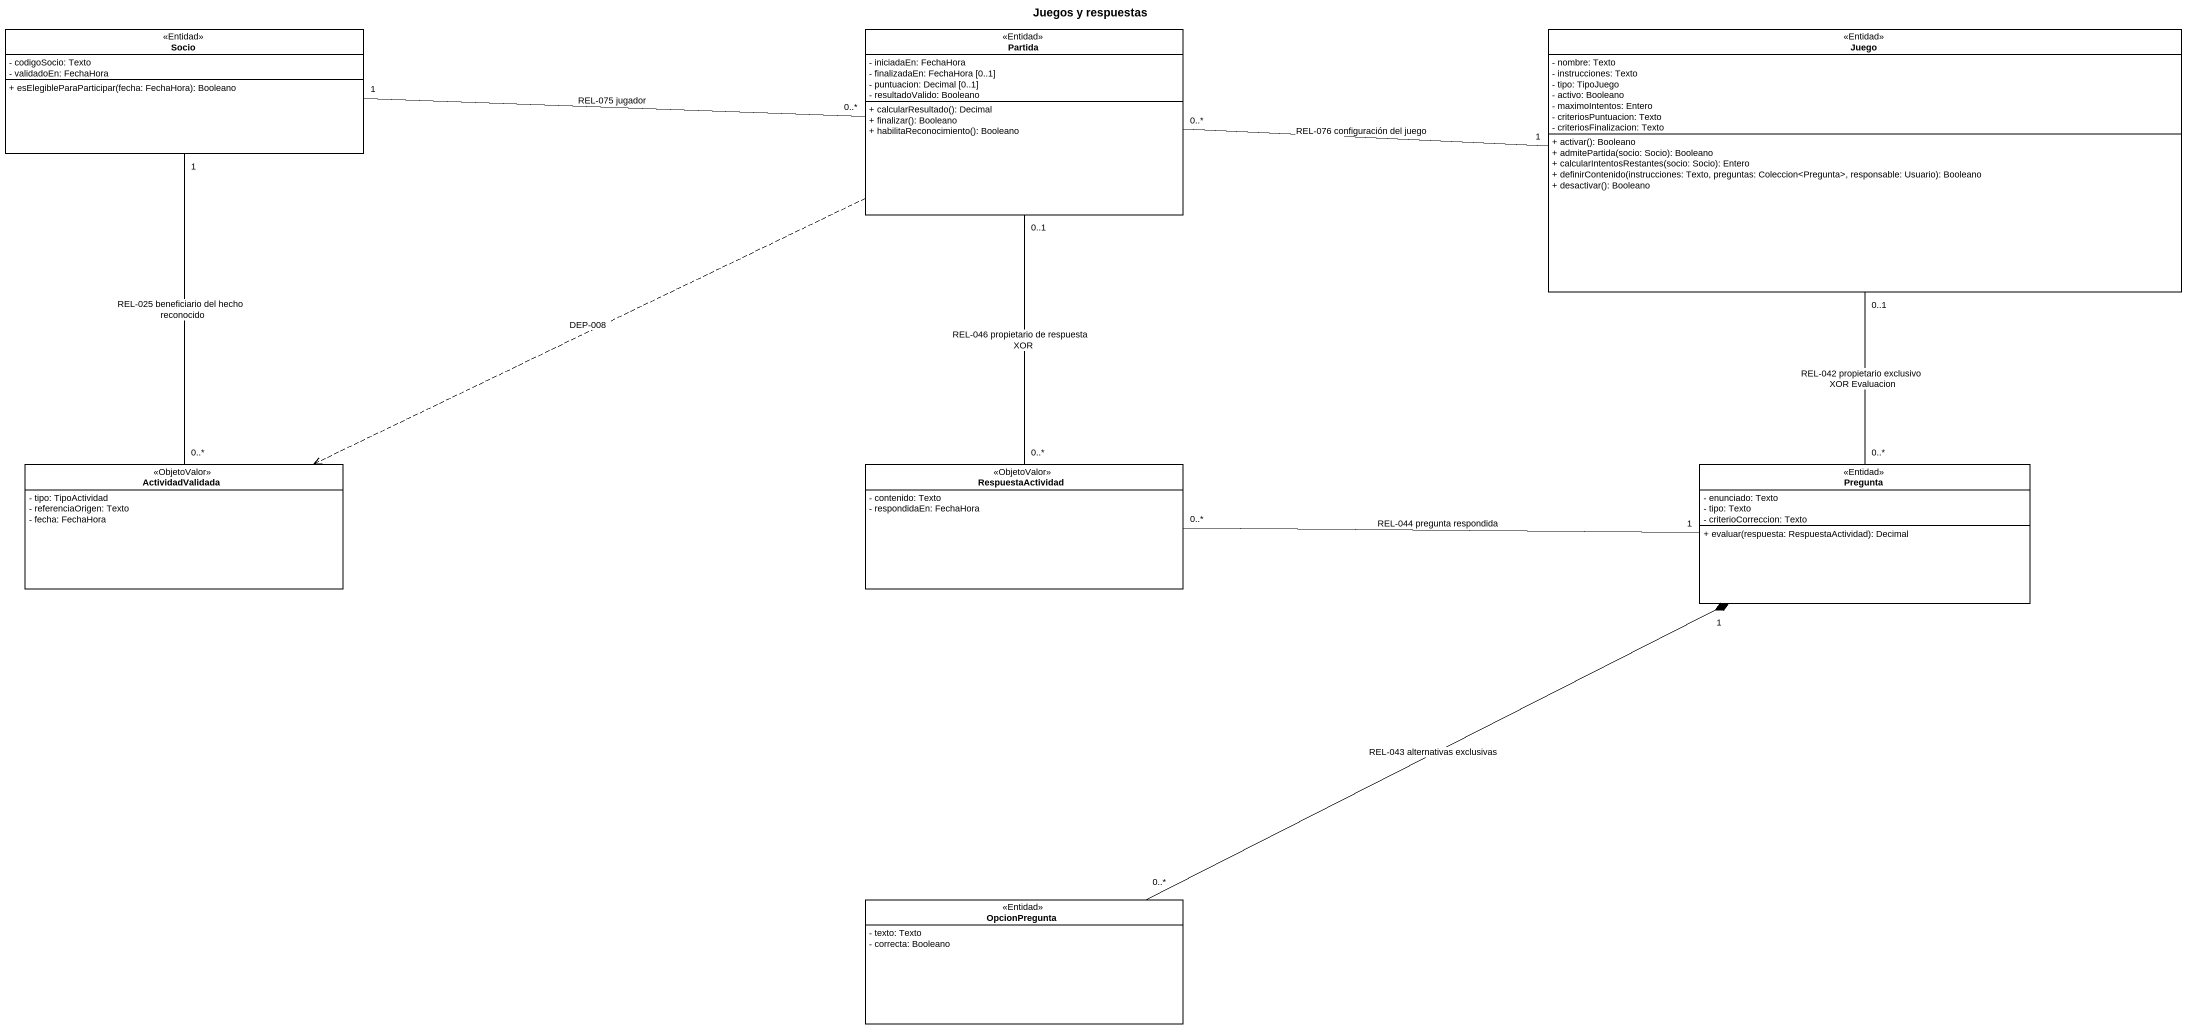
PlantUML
@startuml
title Juegos y respuestas
hide circle
hide empty members
skinparam classAttributeIconSize 0
class Socio <<Entidad>> #FFFFFF {
  - codigoSocio: Texto
  - validadoEn: FechaHora
  + esElegibleParaParticipar(fecha: FechaHora): Booleano
}
class Partida <<Entidad>> #FFFFFF {
  - iniciadaEn: FechaHora
  - finalizadaEn: FechaHora [0..1]
  - puntuacion: Decimal [0..1]
  - resultadoValido: Booleano
  + calcularResultado(): Decimal
  + finalizar(): Booleano
  + habilitaReconocimiento(): Booleano
}
class Juego <<Entidad>> #FFFFFF {
  - nombre: Texto
  - instrucciones: Texto
  - tipo: TipoJuego
  - activo: Booleano
  - maximoIntentos: Entero
  - criteriosPuntuacion: Texto
  - criteriosFinalizacion: Texto
  + activar(): Booleano
  + admitePartida(socio: Socio): Booleano
  + calcularIntentosRestantes(socio: Socio): Entero
  + definirContenido(instrucciones: Texto, preguntas: Coleccion<Pregunta>, responsable: Usuario): Booleano
  + desactivar(): Booleano
}
class ActividadValidada <<ObjetoValor>> #FFFFFF {
  - tipo: TipoActividad
  - referenciaOrigen: Texto
  - fecha: FechaHora
}
class RespuestaActividad <<ObjetoValor>> #FFFFFF {
  - contenido: Texto
  - respondidaEn: FechaHora
}
class Pregunta <<Entidad>> #FFFFFF {
  - enunciado: Texto
  - tipo: Texto
  - criterioCorreccion: Texto
  + evaluar(respuesta: RespuestaActividad): Decimal
}
class OpcionPregunta <<Entidad>> #FFFFFF {
  - texto: Texto
  - correcta: Booleano
}
Socio "1" -right- "0..*" Partida : REL-075 jugador
Socio "1" -- "0..*" ActividadValidada : REL-025 beneficiario del hecho reconocido
Partida .left.> ActividadValidada : DEP-008
Partida "0..1" -- "0..*" RespuestaActividad : REL-046 propietario de respuesta XOR
Juego "1" -left- "0..*" Partida : REL-076 configuración del juego
Juego "0..1" -- "0..*" Pregunta : REL-042 propietario exclusivo XOR Evaluacion
Pregunta "1" -left- "0..*" RespuestaActividad : REL-044 pregunta respondida
Pregunta "1" *-left- "0..*" OpcionPregunta : REL-043 alternativas exclusivas
@enduml
